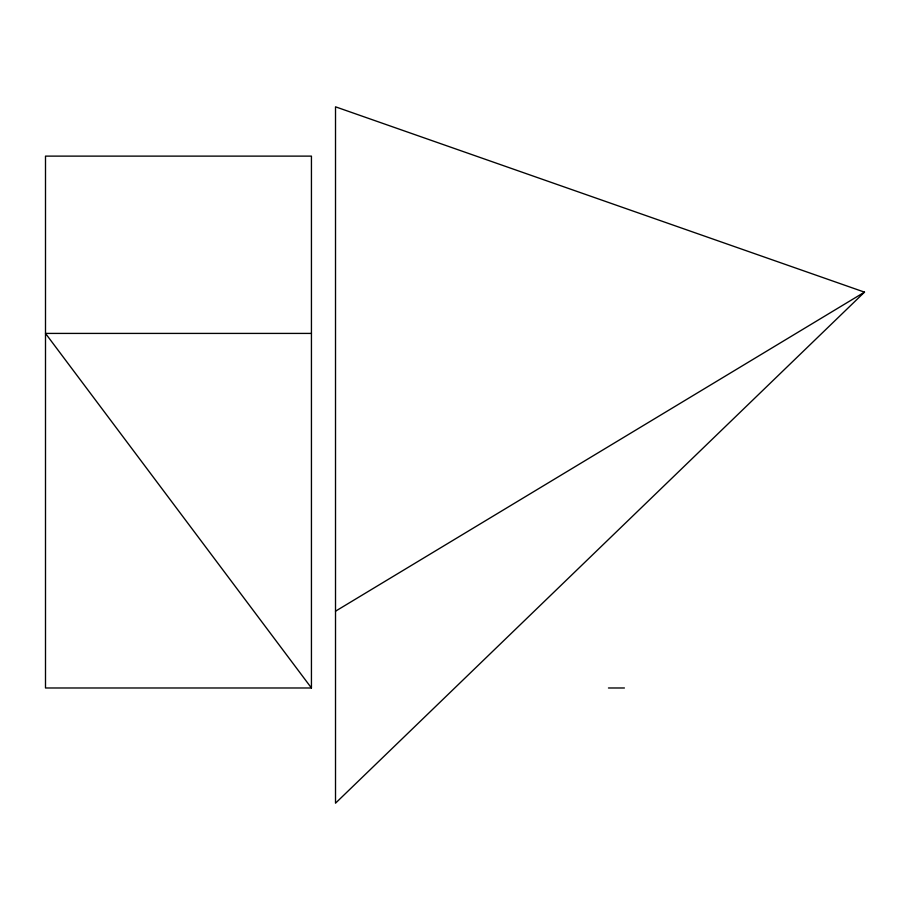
<?xml version="1.0" encoding="UTF-8"?>
<svg xmlns="http://www.w3.org/2000/svg" width="910" height="910" viewBox="0 0 910 910"><rect width="100%" height="100%" fill="white"/><g stroke="black" fill="none" stroke-linecap="round" stroke-linejoin="round"><path stroke-width="1.36" d="M864.5 292.144L335.517 803.177L335.517 106.823L864.5 292.144L335.517 611.19M311.436 333.413L45.5 333.413L311.436 687.983L45.5 687.983L45.5 156.122L311.436 156.122L311.436 687.983M608.46 687.983L624.419 687.983"/></g></svg>
